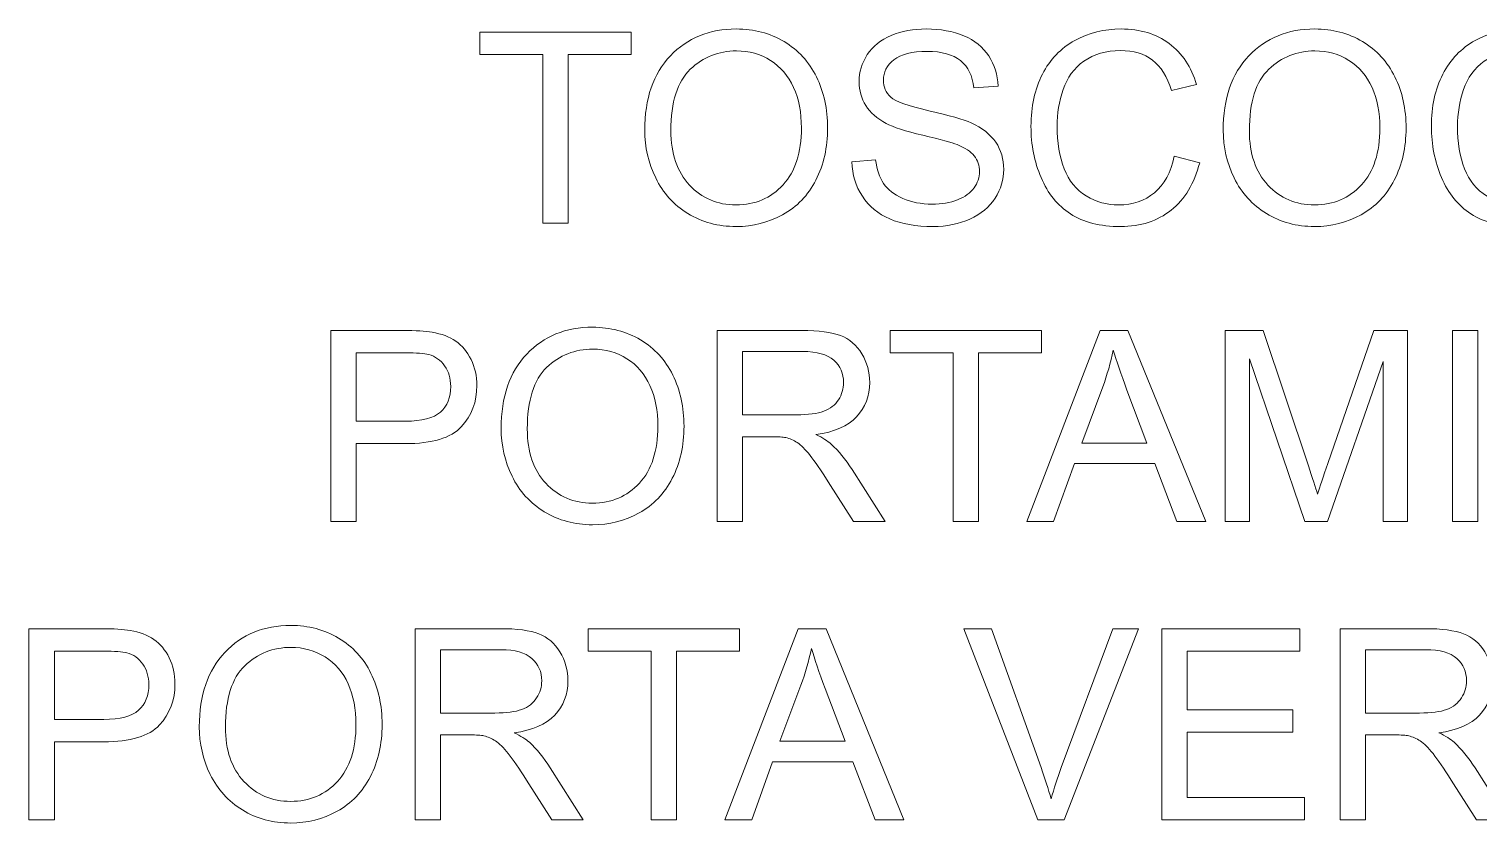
# Model space of a CAD drawing. Header units: millimetres. Extents: x -388 to 390, y -1187 to 1583.
# Drawn here: x -308.3 to 16.4, y 1405.4 to 1583.3 of the extents above; entities that cross this region are included whole.
import ezdxf

# ---------------------------------------------------------------- set-up
doc = ezdxf.new("R2010")
doc.units = ezdxf.units.MM
doc.header["$MEASUREMENT"] = 0
doc.layers.add('Livello 1', color=7, linetype='Continuous')

msp = doc.modelspace()

# ---------------------------------------------------------------- linework, layer by layer
at = {"layer": 'Livello 1', "color": 2, "lineweight": 9}
for points, knots in [([(-193.1427, 1539.747), (-193.1427, 1539.747), (-193.1427, 1577.5431), (-193.1427, 1577.5431), (-193.1427, 1577.5431), (-193.1427, 1577.5431), (-207.2564, 1577.5431), (-207.2564, 1577.5431), (-207.2564, 1577.5431), (-207.2564, 1577.5431), (-207.2564, 1582.5666), (-207.2564, 1582.5666), (-207.2564, 1582.5666), (-207.2564, 1582.5666), (-173.3476, 1582.5666), (-173.3476, 1582.5666), (-173.3476, 1582.5666), (-173.3476, 1582.5666), (-173.3476, 1577.5431), (-173.3476, 1577.5431), (-173.3476, 1577.5431), (-173.3476, 1577.5431), (-187.4613, 1577.5431), (-187.4613, 1577.5431), (-187.4613, 1577.5431), (-187.4613, 1577.5431), (-187.4613, 1539.747), (-187.4613, 1539.747), (-187.4613, 1539.747), (-187.4613, 1539.747), (-193.1427, 1539.747), (-193.1427, 1539.747)], [0, 0, 0, 0, 0.11111111, 0.11111111, 0.11111111, 0.11111111, 0.22222222, 0.22222222, 0.22222222, 0.22222222, 0.33333333, 0.33333333, 0.33333333, 0.33333333, 0.44444444, 0.44444444, 0.44444444, 0.44444444, 0.55555556, 0.55555556, 0.55555556, 0.55555556, 0.66666667, 0.66666667, 0.66666667, 0.66666667, 0.77777778, 0.77777778, 0.77777778, 0.77777778, 1, 1, 1, 1]), ([(-170.3076, 1560.5887), (-170.3076, 1567.6854), (-168.3939, 1573.2472), (-164.5764, 1577.264), (-164.5764, 1577.264), (-160.7589, 1581.2808), (-155.8351, 1583.2842), (-149.7949, 1583.2842), (-149.7949, 1583.2842), (-145.8379, 1583.2842), (-142.2795, 1582.3373), (-139.0999, 1580.4535), (-139.0999, 1580.4535), (-135.9303, 1578.5697), (-133.5083, 1575.9383), (-131.8437, 1572.5594), (-131.8437, 1572.5594), (-130.1792, 1569.1905), (-129.3419, 1565.363), (-129.3419, 1561.087), (-129.3419, 1561.087), (-129.3419, 1556.7512), (-130.2191, 1552.864), (-131.9733, 1549.4452), (-131.9733, 1549.4452), (-133.7276, 1546.0164), (-136.2094, 1543.4249), (-139.4189, 1541.6707), (-139.4189, 1541.6707), (-142.6383, 1539.9065), (-146.107, 1539.0294), (-149.8248, 1539.0294), (-149.8248, 1539.0294), (-153.8615, 1539.0294), (-157.4597, 1540.0062), (-160.6393, 1541.9498), (-160.6393, 1541.9498), (-163.8089, 1543.8934), (-166.221, 1546.5447), (-167.8557, 1549.9137), (-167.8557, 1549.9137), (-169.4903, 1553.2726), (-170.3076, 1556.831), (-170.3076, 1560.5887)], [0, 0, 0, 0, 0.08333333, 0.08333333, 0.08333333, 0.08333333, 0.16666667, 0.16666667, 0.16666667, 0.16666667, 0.25, 0.25, 0.25, 0.25, 0.33333333, 0.33333333, 0.33333333, 0.33333333, 0.41666667, 0.41666667, 0.41666667, 0.41666667, 0.5, 0.5, 0.5, 0.5, 0.58333333, 0.58333333, 0.58333333, 0.58333333, 0.66666667, 0.66666667, 0.66666667, 0.66666667, 0.75, 0.75, 0.75, 0.75, 0.83333333, 0.83333333, 0.83333333, 0.83333333, 1, 1, 1, 1]), ([(-123.9097, 1553.5019), (-123.9097, 1553.5019), (-118.5872, 1553.9803), (-118.5872, 1553.9803), (-118.5872, 1553.9803), (-118.338, 1551.8274), (-117.7499, 1550.0632), (-116.823, 1548.6777), (-116.823, 1548.6777), (-115.896, 1547.3022), (-114.4607, 1546.1859), (-112.5171, 1545.3287), (-112.5171, 1545.3287), (-110.5735, 1544.4815), (-108.3806, 1544.0529), (-105.9486, 1544.0529), (-105.9486, 1544.0529), (-103.7857, 1544.0529), (-101.882, 1544.3718), (-100.2274, 1545.0197), (-100.2274, 1545.0197), (-98.5728, 1545.6676), (-97.3468, 1546.5547), (-96.5395, 1547.681), (-96.5395, 1547.681), (-95.7321, 1548.8073), (-95.3235, 1550.0333), (-95.3235, 1551.349), (-95.3235, 1551.349), (-95.3235, 1552.6846), (-95.7122, 1553.8508), (-96.4896, 1554.8575), (-96.4896, 1554.8575), (-97.2671, 1555.8542), (-98.5529, 1556.6914), (-100.347, 1557.3792), (-100.347, 1557.3792), (-101.4932, 1557.8177), (-104.0349, 1558.5155), (-107.972, 1559.4624), (-107.972, 1559.4624), (-111.9091, 1560.4092), (-114.6601, 1561.2963), (-116.2349, 1562.1336), (-116.2349, 1562.1336), (-118.2782, 1563.2101), (-119.7932, 1564.5457), (-120.79, 1566.1305), (-120.79, 1566.1305), (-121.7966, 1567.7153), (-122.295, 1569.4994), (-122.295, 1571.463), (-122.295, 1571.463), (-122.295, 1573.6359), (-121.677, 1575.6592), (-120.4511, 1577.5331), (-120.4511, 1577.5331), (-119.2251, 1579.4169), (-117.4409, 1580.8422), (-115.0787, 1581.819), (-115.0787, 1581.819), (-112.7264, 1582.7958), (-110.105, 1583.2842), (-107.2244, 1583.2842), (-107.2244, 1583.2842), (-104.0548, 1583.2842), (-101.254, 1582.7759), (-98.832, 1581.7493), (-98.832, 1581.7493), (-96.4099, 1580.7326), (-94.546, 1579.2275), (-93.2403, 1577.2341), (-93.2403, 1577.2341), (-91.9346, 1575.2506), (-91.2369, 1572.998), (-91.1372, 1570.4862), (-91.1372, 1570.4862), (-91.1372, 1570.4862), (-96.5793, 1570.0676), (-96.5793, 1570.0676), (-96.5793, 1570.0676), (-96.8684, 1572.7687), (-97.8552, 1574.812), (-99.5396, 1576.1875), (-99.5396, 1576.1875), (-101.2241, 1577.573), (-103.7159, 1578.2607), (-107.0052, 1578.2607), (-107.0052, 1578.2607), (-110.4339, 1578.2607), (-112.9357, 1577.6328), (-114.5006, 1576.3769), (-114.5006, 1576.3769), (-116.0654, 1575.121), (-116.8529, 1573.606), (-116.8529, 1571.8318), (-116.8529, 1571.8318), (-116.8529, 1570.2968), (-116.2947, 1569.031), (-115.1883, 1568.0342), (-115.1883, 1568.0342), (-114.0919, 1567.0475), (-111.2512, 1566.0208), (-106.6463, 1564.9842), (-106.6463, 1564.9842), (-102.0414, 1563.9377), (-98.8818, 1563.0307), (-97.1674, 1562.2532), (-97.1674, 1562.2532), (-94.6855, 1561.107), (-92.8416, 1559.6617), (-91.6555, 1557.8975), (-91.6555, 1557.8975), (-90.4694, 1556.1432), (-89.8813, 1554.1199), (-89.8813, 1551.8274), (-89.8813, 1551.8274), (-89.8813, 1549.5449), (-90.5292, 1547.4119), (-91.8349, 1545.3985), (-91.8349, 1545.3985), (-93.1406, 1543.3851), (-95.0045, 1541.8202), (-97.4465, 1540.7039), (-97.4465, 1540.7039), (-99.8885, 1539.5875), (-102.6295, 1539.0294), (-105.6895, 1539.0294), (-105.6895, 1539.0294), (-109.5568, 1539.0294), (-112.7962, 1539.5975), (-115.4076, 1540.7238), (-115.4076, 1540.7238), (-118.029, 1541.8501), (-120.0723, 1543.5445), (-121.5574, 1545.8171), (-121.5574, 1545.8171), (-123.0525, 1548.0797), (-123.83, 1550.6413), (-123.9097, 1553.5019)], [0, 0, 0, 0, 0.02777778, 0.02777778, 0.02777778, 0.02777778, 0.05555556, 0.05555556, 0.05555556, 0.05555556, 0.08333333, 0.08333333, 0.08333333, 0.08333333, 0.11111111, 0.11111111, 0.11111111, 0.11111111, 0.13888889, 0.13888889, 0.13888889, 0.13888889, 0.16666667, 0.16666667, 0.16666667, 0.16666667, 0.19444444, 0.19444444, 0.19444444, 0.19444444, 0.22222222, 0.22222222, 0.22222222, 0.22222222, 0.25, 0.25, 0.25, 0.25, 0.27777778, 0.27777778, 0.27777778, 0.27777778, 0.30555556, 0.30555556, 0.30555556, 0.30555556, 0.33333333, 0.33333333, 0.33333333, 0.33333333, 0.36111111, 0.36111111, 0.36111111, 0.36111111, 0.38888889, 0.38888889, 0.38888889, 0.38888889, 0.41666667, 0.41666667, 0.41666667, 0.41666667, 0.44444444, 0.44444444, 0.44444444, 0.44444444, 0.47222222, 0.47222222, 0.47222222, 0.47222222, 0.5, 0.5, 0.5, 0.5, 0.52777778, 0.52777778, 0.52777778, 0.52777778, 0.55555556, 0.55555556, 0.55555556, 0.55555556, 0.58333333, 0.58333333, 0.58333333, 0.58333333, 0.61111111, 0.61111111, 0.61111111, 0.61111111, 0.63888889, 0.63888889, 0.63888889, 0.63888889, 0.66666667, 0.66666667, 0.66666667, 0.66666667, 0.69444444, 0.69444444, 0.69444444, 0.69444444, 0.72222222, 0.72222222, 0.72222222, 0.72222222, 0.75, 0.75, 0.75, 0.75, 0.77777778, 0.77777778, 0.77777778, 0.77777778, 0.80555556, 0.80555556, 0.80555556, 0.80555556, 0.83333333, 0.83333333, 0.83333333, 0.83333333, 0.86111111, 0.86111111, 0.86111111, 0.86111111, 0.88888889, 0.88888889, 0.88888889, 0.88888889, 0.91666667, 0.91666667, 0.91666667, 0.91666667, 0.94444444, 0.94444444, 0.94444444, 0.94444444, 1, 1, 1, 1]), ([(-51.6666, 1554.7677), (-51.6666, 1554.7677), (-45.9852, 1553.3325), (-45.9852, 1553.3325), (-45.9852, 1553.3325), (-47.1714, 1548.6777), (-49.3044, 1545.1393), (-52.3843, 1542.6973), (-52.3843, 1542.6973), (-55.4642, 1540.2553), (-59.2318, 1539.0294), (-63.6872, 1539.0294), (-63.6872, 1539.0294), (-68.2921, 1539.0294), (-72.0398, 1539.9663), (-74.9303, 1541.8501), (-74.9303, 1541.8501), (-77.8208, 1543.724), (-80.0137, 1546.445), (-81.5187, 1550.0034), (-81.5187, 1550.0034), (-83.0238, 1553.5717), (-83.7813, 1557.3892), (-83.7813, 1561.4757), (-83.7813, 1561.4757), (-83.7813, 1565.9311), (-82.9341, 1569.8184), (-81.2297, 1573.1375), (-81.2297, 1573.1375), (-79.5253, 1576.4566), (-77.1032, 1578.9784), (-73.9635, 1580.7027), (-73.9635, 1580.7027), (-70.8238, 1582.427), (-67.3651, 1583.2842), (-63.5975, 1583.2842), (-63.5975, 1583.2842), (-59.3115, 1583.2842), (-55.7133, 1582.1978), (-52.8029, 1580.015), (-52.8029, 1580.015), (-49.8825, 1577.8321), (-47.8491, 1574.7722), (-46.7029, 1570.8251), (-46.7029, 1570.8251), (-46.7029, 1570.8251), (-52.2647, 1569.5094), (-52.2647, 1569.5094), (-52.2647, 1569.5094), (-53.2514, 1572.6192), (-54.6967, 1574.8918), (-56.5805, 1576.3071), (-56.5805, 1576.3071), (-58.4643, 1577.7324), (-60.8365, 1578.4401), (-63.6972, 1578.4401), (-63.6972, 1578.4401), (-66.9764, 1578.4401), (-69.7274, 1577.6527), (-71.9302, 1576.0779), (-71.9302, 1576.0779), (-74.1329, 1574.503), (-75.6878, 1572.38), (-76.5749, 1569.7287), (-76.5749, 1569.7287), (-77.472, 1567.0674), (-77.9205, 1564.3264), (-77.9205, 1561.5057), (-77.9205, 1561.5057), (-77.9205, 1557.8676), (-77.3923, 1554.688), (-76.3357, 1551.9769), (-76.3357, 1551.9769), (-75.2792, 1549.2558), (-73.6346, 1547.2325), (-71.4019, 1545.8869), (-71.4019, 1545.8869), (-69.1692, 1544.5413), (-66.7571, 1543.8735), (-64.1557, 1543.8735), (-64.1557, 1543.8735), (-60.9861, 1543.8735), (-58.3148, 1544.7905), (-56.122, 1546.6145), (-56.122, 1546.6145), (-53.9292, 1548.4485), (-52.4441, 1551.1596), (-51.6666, 1554.7677)], [0, 0, 0, 0, 0.04347826, 0.04347826, 0.04347826, 0.04347826, 0.08695652, 0.08695652, 0.08695652, 0.08695652, 0.13043478, 0.13043478, 0.13043478, 0.13043478, 0.17391304, 0.17391304, 0.17391304, 0.17391304, 0.2173913, 0.2173913, 0.2173913, 0.2173913, 0.26086957, 0.26086957, 0.26086957, 0.26086957, 0.30434783, 0.30434783, 0.30434783, 0.30434783, 0.34782609, 0.34782609, 0.34782609, 0.34782609, 0.39130435, 0.39130435, 0.39130435, 0.39130435, 0.43478261, 0.43478261, 0.43478261, 0.43478261, 0.47826087, 0.47826087, 0.47826087, 0.47826087, 0.52173913, 0.52173913, 0.52173913, 0.52173913, 0.56521739, 0.56521739, 0.56521739, 0.56521739, 0.60869565, 0.60869565, 0.60869565, 0.60869565, 0.65217391, 0.65217391, 0.65217391, 0.65217391, 0.69565217, 0.69565217, 0.69565217, 0.69565217, 0.73913043, 0.73913043, 0.73913043, 0.73913043, 0.7826087, 0.7826087, 0.7826087, 0.7826087, 0.82608696, 0.82608696, 0.82608696, 0.82608696, 0.86956522, 0.86956522, 0.86956522, 0.86956522, 0.91304348, 0.91304348, 0.91304348, 0.91304348, 1, 1, 1, 1]), ([(-40.7125, 1560.5887), (-40.7125, 1567.6854), (-38.7988, 1573.2472), (-34.9813, 1577.264), (-34.9813, 1577.264), (-31.1638, 1581.2808), (-26.24, 1583.2842), (-20.1998, 1583.2842), (-20.1998, 1583.2842), (-16.2428, 1583.2842), (-12.6844, 1582.3373), (-9.5048, 1580.4535), (-9.5048, 1580.4535), (-6.3352, 1578.5697), (-3.9132, 1575.9383), (-2.2486, 1572.5594), (-2.2486, 1572.5594), (-0.5841, 1569.1905), (0.2532, 1565.363), (0.2532, 1561.087), (0.2532, 1561.087), (0.2532, 1556.7512), (-0.624, 1552.864), (-2.3782, 1549.4452), (-2.3782, 1549.4452), (-4.1325, 1546.0164), (-6.6143, 1543.4249), (-9.8238, 1541.6707), (-9.8238, 1541.6707), (-13.0432, 1539.9065), (-16.5119, 1539.0294), (-20.2297, 1539.0294), (-20.2297, 1539.0294), (-24.2664, 1539.0294), (-27.8646, 1540.0062), (-31.0442, 1541.9498), (-31.0442, 1541.9498), (-34.2138, 1543.8934), (-36.6259, 1546.5447), (-38.2606, 1549.9137), (-38.2606, 1549.9137), (-39.8952, 1553.2726), (-40.7125, 1556.831), (-40.7125, 1560.5887)], [0, 0, 0, 0, 0.08333333, 0.08333333, 0.08333333, 0.08333333, 0.16666667, 0.16666667, 0.16666667, 0.16666667, 0.25, 0.25, 0.25, 0.25, 0.33333333, 0.33333333, 0.33333333, 0.33333333, 0.41666667, 0.41666667, 0.41666667, 0.41666667, 0.5, 0.5, 0.5, 0.5, 0.58333333, 0.58333333, 0.58333333, 0.58333333, 0.66666667, 0.66666667, 0.66666667, 0.66666667, 0.75, 0.75, 0.75, 0.75, 0.83333333, 0.83333333, 0.83333333, 0.83333333, 1, 1, 1, 1]), ([(38.0393, 1554.7677), (38.0393, 1554.7677), (43.7207, 1553.3325), (43.7207, 1553.3325), (43.7207, 1553.3325), (42.5345, 1548.6777), (40.4015, 1545.1393), (37.3216, 1542.6973), (37.3216, 1542.6973), (34.2417, 1540.2553), (30.4741, 1539.0294), (26.0187, 1539.0294), (26.0187, 1539.0294), (21.4138, 1539.0294), (17.6661, 1539.9663), (14.7756, 1541.8501), (14.7756, 1541.8501), (11.8851, 1543.724), (9.6922, 1546.445), (8.1872, 1550.0034), (8.1872, 1550.0034), (6.6821, 1553.5717), (5.9246, 1557.3892), (5.9246, 1561.4757), (5.9246, 1561.4757), (5.9246, 1565.9311), (6.7718, 1569.8184), (8.4762, 1573.1375), (8.4762, 1573.1375), (10.1806, 1576.4566), (12.6027, 1578.9784), (15.7424, 1580.7027), (15.7424, 1580.7027), (18.8821, 1582.427), (22.3408, 1583.2842), (26.1084, 1583.2842), (26.1084, 1583.2842), (30.3944, 1583.2842), (33.9926, 1582.1978), (36.903, 1580.015), (36.903, 1580.015), (39.8234, 1577.8321), (41.8568, 1574.7722), (43.003, 1570.8251), (43.003, 1570.8251), (43.003, 1570.8251), (37.4412, 1569.5094), (37.4412, 1569.5094), (37.4412, 1569.5094), (36.4545, 1572.6192), (35.0092, 1574.8918), (33.1254, 1576.3071), (33.1254, 1576.3071), (31.2416, 1577.7324), (28.8694, 1578.4401), (26.0087, 1578.4401), (26.0087, 1578.4401), (22.7295, 1578.4401), (19.9785, 1577.6527), (17.7757, 1576.0779), (17.7757, 1576.0779), (15.573, 1574.503), (14.0181, 1572.38), (13.131, 1569.7287), (13.131, 1569.7287), (12.2339, 1567.0674), (11.7854, 1564.3264), (11.7854, 1561.5057), (11.7854, 1561.5057), (11.7854, 1557.8676), (12.3136, 1554.688), (13.3702, 1551.9769), (13.3702, 1551.9769), (14.4267, 1549.2558), (16.0713, 1547.2325), (18.304, 1545.8869), (18.304, 1545.8869), (20.5367, 1544.5413), (22.9488, 1543.8735), (25.5502, 1543.8735), (25.5502, 1543.8735), (28.7198, 1543.8735), (31.3911, 1544.7905), (33.5839, 1546.6145), (33.5839, 1546.6145), (35.7767, 1548.4485), (37.2618, 1551.1596), (38.0393, 1554.7677)], [0, 0, 0, 0, 0.04347826, 0.04347826, 0.04347826, 0.04347826, 0.08695652, 0.08695652, 0.08695652, 0.08695652, 0.13043478, 0.13043478, 0.13043478, 0.13043478, 0.17391304, 0.17391304, 0.17391304, 0.17391304, 0.2173913, 0.2173913, 0.2173913, 0.2173913, 0.26086957, 0.26086957, 0.26086957, 0.26086957, 0.30434783, 0.30434783, 0.30434783, 0.30434783, 0.34782609, 0.34782609, 0.34782609, 0.34782609, 0.39130435, 0.39130435, 0.39130435, 0.39130435, 0.43478261, 0.43478261, 0.43478261, 0.43478261, 0.47826087, 0.47826087, 0.47826087, 0.47826087, 0.52173913, 0.52173913, 0.52173913, 0.52173913, 0.56521739, 0.56521739, 0.56521739, 0.56521739, 0.60869565, 0.60869565, 0.60869565, 0.60869565, 0.65217391, 0.65217391, 0.65217391, 0.65217391, 0.69565217, 0.69565217, 0.69565217, 0.69565217, 0.73913043, 0.73913043, 0.73913043, 0.73913043, 0.7826087, 0.7826087, 0.7826087, 0.7826087, 0.82608696, 0.82608696, 0.82608696, 0.82608696, 0.86956522, 0.86956522, 0.86956522, 0.86956522, 0.91304348, 0.91304348, 0.91304348, 0.91304348, 1, 1, 1, 1]), ([(-164.4468, 1560.489), (-164.4468, 1555.3359), (-163.0614, 1551.2792), (-160.2905, 1548.3189), (-160.2905, 1548.3189), (-157.5195, 1545.3586), (-154.041, 1543.8735), (-149.8547, 1543.8735), (-149.8547, 1543.8735), (-145.5887, 1543.8735), (-142.0901, 1545.3686), (-139.3292, 1548.3588), (-139.3292, 1548.3588), (-136.5782, 1551.349), (-135.2027, 1555.595), (-135.2027, 1561.097), (-135.2027, 1561.097), (-135.2027, 1564.5756), (-135.7908, 1567.6156), (-136.9669, 1570.2071), (-136.9669, 1570.2071), (-138.1431, 1572.7986), (-139.8674, 1574.812), (-142.13, 1576.2373), (-142.13, 1576.2373), (-144.4026, 1577.6627), (-146.9442, 1578.3803), (-149.765, 1578.3803), (-149.765, 1578.3803), (-153.7718, 1578.3803), (-157.2205, 1577.0048), (-160.111, 1574.2538), (-160.111, 1574.2538), (-163.0016, 1571.5029), (-164.4468, 1566.9179), (-164.4468, 1560.489)], [0, 0, 0, 0, 0.1, 0.1, 0.1, 0.1, 0.2, 0.2, 0.2, 0.2, 0.3, 0.3, 0.3, 0.3, 0.4, 0.4, 0.4, 0.4, 0.5, 0.5, 0.5, 0.5, 0.6, 0.6, 0.6, 0.6, 0.7, 0.7, 0.7, 0.7, 0.8, 0.8, 0.8, 0.8, 1, 1, 1, 1]), ([(-34.8517, 1560.489), (-34.8517, 1555.3359), (-33.4663, 1551.2792), (-30.6954, 1548.3189), (-30.6954, 1548.3189), (-27.9244, 1545.3586), (-24.4459, 1543.8735), (-20.2596, 1543.8735), (-20.2596, 1543.8735), (-15.9936, 1543.8735), (-12.495, 1545.3686), (-9.7341, 1548.3588), (-9.7341, 1548.3588), (-6.9831, 1551.349), (-5.6076, 1555.595), (-5.6076, 1561.097), (-5.6076, 1561.097), (-5.6076, 1564.5756), (-6.1957, 1567.6156), (-7.3718, 1570.2071), (-7.3718, 1570.2071), (-8.548, 1572.7986), (-10.2723, 1574.812), (-12.5349, 1576.2373), (-12.5349, 1576.2373), (-14.8075, 1577.6627), (-17.3491, 1578.3803), (-20.1699, 1578.3803), (-20.1699, 1578.3803), (-24.1767, 1578.3803), (-27.6254, 1577.0048), (-30.5159, 1574.2538), (-30.5159, 1574.2538), (-33.4065, 1571.5029), (-34.8517, 1566.9179), (-34.8517, 1560.489)], [0, 0, 0, 0, 0.1, 0.1, 0.1, 0.1, 0.2, 0.2, 0.2, 0.2, 0.3, 0.3, 0.3, 0.3, 0.4, 0.4, 0.4, 0.4, 0.5, 0.5, 0.5, 0.5, 0.6, 0.6, 0.6, 0.6, 0.7, 0.7, 0.7, 0.7, 0.8, 0.8, 0.8, 0.8, 1, 1, 1, 1]), ([(-202.4819, 1493.7777), (-202.4819, 1500.8744), (-200.5682, 1506.4362), (-196.7507, 1510.453), (-196.7507, 1510.453), (-192.9332, 1514.4698), (-188.0094, 1516.4732), (-181.9692, 1516.4732), (-181.9692, 1516.4732), (-178.0122, 1516.4732), (-174.4538, 1515.5263), (-171.2742, 1513.6425), (-171.2742, 1513.6425), (-168.1046, 1511.7587), (-165.6826, 1509.1273), (-164.018, 1505.7484), (-164.018, 1505.7484), (-162.3535, 1502.3795), (-161.5162, 1498.552), (-161.5162, 1494.276), (-161.5162, 1494.276), (-161.5162, 1489.9402), (-162.3934, 1486.053), (-164.1476, 1482.6342), (-164.1476, 1482.6342), (-165.9019, 1479.2054), (-168.3837, 1476.6139), (-171.5932, 1474.8597), (-171.5932, 1474.8597), (-174.8126, 1473.0955), (-178.2813, 1472.2184), (-181.9991, 1472.2184), (-181.9991, 1472.2184), (-186.0358, 1472.2184), (-189.634, 1473.1952), (-192.8136, 1475.1388), (-192.8136, 1475.1388), (-195.9832, 1477.0824), (-198.3953, 1479.7337), (-200.03, 1483.1027), (-200.03, 1483.1027), (-201.6646, 1486.4616), (-202.4819, 1490.02), (-202.4819, 1493.7777)], [0, 0, 0, 0, 0.08333333, 0.08333333, 0.08333333, 0.08333333, 0.16666667, 0.16666667, 0.16666667, 0.16666667, 0.25, 0.25, 0.25, 0.25, 0.33333333, 0.33333333, 0.33333333, 0.33333333, 0.41666667, 0.41666667, 0.41666667, 0.41666667, 0.5, 0.5, 0.5, 0.5, 0.58333333, 0.58333333, 0.58333333, 0.58333333, 0.66666667, 0.66666667, 0.66666667, 0.66666667, 0.75, 0.75, 0.75, 0.75, 0.83333333, 0.83333333, 0.83333333, 0.83333333, 1, 1, 1, 1]), ([(-240.6368, 1472.936), (-240.6368, 1472.936), (-240.6368, 1515.7556), (-240.6368, 1515.7556), (-240.6368, 1515.7556), (-240.6368, 1515.7556), (-224.4698, 1515.7556), (-224.4698, 1515.7556), (-224.4698, 1515.7556), (-221.6291, 1515.7556), (-219.4563, 1515.616), (-217.9512, 1515.3469), (-217.9512, 1515.3469), (-215.8481, 1514.9981), (-214.0839, 1514.3303), (-212.6585, 1513.3535), (-212.6585, 1513.3535), (-211.2332, 1512.3667), (-210.087, 1510.9912), (-209.2198, 1509.227), (-209.2198, 1509.227), (-208.3527, 1507.4628), (-207.9241, 1505.5192), (-207.9241, 1503.3961), (-207.9241, 1503.3961), (-207.9241, 1499.768), (-209.0803, 1496.6881), (-211.4027, 1494.1764), (-211.4027, 1494.1764), (-213.7151, 1491.6546), (-217.9113, 1490.3987), (-223.9714, 1490.3987), (-223.9714, 1490.3987), (-223.9714, 1490.3987), (-234.9554, 1490.3987), (-234.9554, 1490.3987), (-234.9554, 1490.3987), (-234.9554, 1490.3987), (-234.9554, 1472.936), (-234.9554, 1472.936), (-234.9554, 1472.936), (-234.9554, 1472.936), (-240.6368, 1472.936), (-240.6368, 1472.936)], [0, 0, 0, 0, 0.08333333, 0.08333333, 0.08333333, 0.08333333, 0.16666667, 0.16666667, 0.16666667, 0.16666667, 0.25, 0.25, 0.25, 0.25, 0.33333333, 0.33333333, 0.33333333, 0.33333333, 0.41666667, 0.41666667, 0.41666667, 0.41666667, 0.5, 0.5, 0.5, 0.5, 0.58333333, 0.58333333, 0.58333333, 0.58333333, 0.66666667, 0.66666667, 0.66666667, 0.66666667, 0.75, 0.75, 0.75, 0.75, 0.83333333, 0.83333333, 0.83333333, 0.83333333, 1, 1, 1, 1]), ([(-154.1105, 1472.936), (-154.1105, 1472.936), (-154.1105, 1515.7556), (-154.1105, 1515.7556), (-154.1105, 1515.7556), (-154.1105, 1515.7556), (-135.1327, 1515.7556), (-135.1327, 1515.7556), (-135.1327, 1515.7556), (-131.3152, 1515.7556), (-128.4148, 1515.3669), (-126.4313, 1514.5994), (-126.4313, 1514.5994), (-124.4478, 1513.8319), (-122.863, 1512.4763), (-121.6768, 1510.5327), (-121.6768, 1510.5327), (-120.4907, 1508.5891), (-119.9027, 1506.4362), (-119.9027, 1504.0839), (-119.9027, 1504.0839), (-119.9027, 1501.0438), (-120.8894, 1498.4822), (-122.853, 1496.3991), (-122.853, 1496.3991), (-124.8165, 1494.3159), (-127.8466, 1493.0002), (-131.9531, 1492.4321), (-131.9531, 1492.4321), (-130.4481, 1491.7144), (-129.3118, 1490.9968), (-128.5344, 1490.2991), (-128.5344, 1490.2991), (-126.8798, 1488.784), (-125.3149, 1486.8803), (-123.8497, 1484.5978), (-123.8497, 1484.5978), (-123.8497, 1484.5978), (-116.444, 1472.936), (-116.444, 1472.936), (-116.444, 1472.936), (-116.444, 1472.936), (-123.5208, 1472.936), (-123.5208, 1472.936), (-123.5208, 1472.936), (-123.5208, 1472.936), (-129.1822, 1481.8468), (-129.1822, 1481.8468), (-129.1822, 1481.8468), (-130.8268, 1484.4283), (-132.1924, 1486.3919), (-133.2589, 1487.7574), (-133.2589, 1487.7574), (-134.3353, 1489.1229), (-135.2922, 1490.0698), (-136.1394, 1490.618), (-136.1394, 1490.618), (-136.9767, 1491.1563), (-137.8438, 1491.535), (-138.721, 1491.7543), (-138.721, 1491.7543), (-139.3589, 1491.8839), (-140.4054, 1491.9536), (-141.8706, 1491.9536), (-141.8706, 1491.9536), (-141.8706, 1491.9536), (-148.4291, 1491.9536), (-148.4291, 1491.9536), (-148.4291, 1491.9536), (-148.4291, 1491.9536), (-148.4291, 1472.936), (-148.4291, 1472.936), (-148.4291, 1472.936), (-148.4291, 1472.936), (-154.1105, 1472.936), (-154.1105, 1472.936)], [0, 0, 0, 0, 0.05, 0.05, 0.05, 0.05, 0.1, 0.1, 0.1, 0.1, 0.15, 0.15, 0.15, 0.15, 0.2, 0.2, 0.2, 0.2, 0.25, 0.25, 0.25, 0.25, 0.3, 0.3, 0.3, 0.3, 0.35, 0.35, 0.35, 0.35, 0.4, 0.4, 0.4, 0.4, 0.45, 0.45, 0.45, 0.45, 0.5, 0.5, 0.5, 0.5, 0.55, 0.55, 0.55, 0.55, 0.6, 0.6, 0.6, 0.6, 0.65, 0.65, 0.65, 0.65, 0.7, 0.7, 0.7, 0.7, 0.75, 0.75, 0.75, 0.75, 0.8, 0.8, 0.8, 0.8, 0.85, 0.85, 0.85, 0.85, 0.9, 0.9, 0.9, 0.9, 1, 1, 1, 1]), ([(-101.2339, 1472.936), (-101.2339, 1472.936), (-101.2339, 1510.7321), (-101.2339, 1510.7321), (-101.2339, 1510.7321), (-101.2339, 1510.7321), (-115.3476, 1510.7321), (-115.3476, 1510.7321), (-115.3476, 1510.7321), (-115.3476, 1510.7321), (-115.3476, 1515.7556), (-115.3476, 1515.7556), (-115.3476, 1515.7556), (-115.3476, 1515.7556), (-81.4388, 1515.7556), (-81.4388, 1515.7556), (-81.4388, 1515.7556), (-81.4388, 1515.7556), (-81.4388, 1510.7321), (-81.4388, 1510.7321), (-81.4388, 1510.7321), (-81.4388, 1510.7321), (-95.5525, 1510.7321), (-95.5525, 1510.7321), (-95.5525, 1510.7321), (-95.5525, 1510.7321), (-95.5525, 1472.936), (-95.5525, 1472.936), (-95.5525, 1472.936), (-95.5525, 1472.936), (-101.2339, 1472.936), (-101.2339, 1472.936)], [0, 0, 0, 0, 0.11111111, 0.11111111, 0.11111111, 0.11111111, 0.22222222, 0.22222222, 0.22222222, 0.22222222, 0.33333333, 0.33333333, 0.33333333, 0.33333333, 0.44444444, 0.44444444, 0.44444444, 0.44444444, 0.55555556, 0.55555556, 0.55555556, 0.55555556, 0.66666667, 0.66666667, 0.66666667, 0.66666667, 0.77777778, 0.77777778, 0.77777778, 0.77777778, 1, 1, 1, 1]), ([(-84.7181, 1472.936), (-84.7181, 1472.936), (-68.292, 1515.7556), (-68.292, 1515.7556), (-68.292, 1515.7556), (-68.292, 1515.7556), (-62.0624, 1515.7556), (-62.0624, 1515.7556), (-62.0624, 1515.7556), (-62.0624, 1515.7556), (-44.6296, 1472.936), (-44.6296, 1472.936), (-44.6296, 1472.936), (-44.6296, 1472.936), (-51.0784, 1472.936), (-51.0784, 1472.936), (-51.0784, 1472.936), (-51.0784, 1472.936), (-56.0322, 1485.9134), (-56.0322, 1485.9134), (-56.0322, 1485.9134), (-56.0322, 1485.9134), (-74.063, 1485.9134), (-74.063, 1485.9134), (-74.063, 1485.9134), (-74.063, 1485.9134), (-78.7078, 1472.936), (-78.7078, 1472.936), (-78.7078, 1472.936), (-78.7078, 1472.936), (-84.7181, 1472.936), (-84.7181, 1472.936)], [0, 0, 0, 0, 0.11111111, 0.11111111, 0.11111111, 0.11111111, 0.22222222, 0.22222222, 0.22222222, 0.22222222, 0.33333333, 0.33333333, 0.33333333, 0.33333333, 0.44444444, 0.44444444, 0.44444444, 0.44444444, 0.55555556, 0.55555556, 0.55555556, 0.55555556, 0.66666667, 0.66666667, 0.66666667, 0.66666667, 0.77777778, 0.77777778, 0.77777778, 0.77777778, 1, 1, 1, 1]), ([(-40.2539, 1472.936), (-40.2539, 1472.936), (-40.2539, 1515.7556), (-40.2539, 1515.7556), (-40.2539, 1515.7556), (-40.2539, 1515.7556), (-31.7618, 1515.7556), (-31.7618, 1515.7556), (-31.7618, 1515.7556), (-31.7618, 1515.7556), (-21.635, 1485.445), (-21.635, 1485.445), (-21.635, 1485.445), (-20.698, 1482.6242), (-20.0203, 1480.5112), (-19.5917, 1479.1058), (-19.5917, 1479.1058), (-19.1033, 1480.6607), (-18.3358, 1482.9532), (-17.2992, 1485.9732), (-17.2992, 1485.9732), (-17.2992, 1485.9732), (-6.993, 1515.7556), (-6.993, 1515.7556), (-6.993, 1515.7556), (-6.993, 1515.7556), (0.5922, 1515.7556), (0.5922, 1515.7556), (0.5922, 1515.7556), (0.5922, 1515.7556), (0.5922, 1472.936), (0.5922, 1472.936), (0.5922, 1472.936), (0.5922, 1472.936), (-4.85, 1472.936), (-4.85, 1472.936), (-4.85, 1472.936), (-4.85, 1472.936), (-4.85, 1508.7585), (-4.85, 1508.7585), (-4.85, 1508.7585), (-4.85, 1508.7585), (-17.349, 1472.936), (-17.349, 1472.936), (-17.349, 1472.936), (-17.349, 1472.936), (-22.4523, 1472.936), (-22.4523, 1472.936), (-22.4523, 1472.936), (-22.4523, 1472.936), (-34.8118, 1509.4164), (-34.8118, 1509.4164), (-34.8118, 1509.4164), (-34.8118, 1509.4164), (-34.8118, 1472.936), (-34.8118, 1472.936), (-34.8118, 1472.936), (-34.8118, 1472.936), (-40.2539, 1472.936), (-40.2539, 1472.936)], [0, 0, 0, 0, 0.0625, 0.0625, 0.0625, 0.0625, 0.125, 0.125, 0.125, 0.125, 0.1875, 0.1875, 0.1875, 0.1875, 0.25, 0.25, 0.25, 0.25, 0.3125, 0.3125, 0.3125, 0.3125, 0.375, 0.375, 0.375, 0.375, 0.4375, 0.4375, 0.4375, 0.4375, 0.5, 0.5, 0.5, 0.5, 0.5625, 0.5625, 0.5625, 0.5625, 0.625, 0.625, 0.625, 0.625, 0.6875, 0.6875, 0.6875, 0.6875, 0.75, 0.75, 0.75, 0.75, 0.8125, 0.8125, 0.8125, 0.8125, 0.875, 0.875, 0.875, 0.875, 1, 1, 1, 1]), ([(10.6392, 1472.936), (10.6392, 1472.936), (10.6392, 1515.7556), (10.6392, 1515.7556), (10.6392, 1515.7556), (10.6392, 1515.7556), (16.3205, 1515.7556), (16.3205, 1515.7556), (16.3205, 1515.7556), (16.3205, 1515.7556), (16.3205, 1472.936), (16.3205, 1472.936), (16.3205, 1472.936), (16.3205, 1472.936), (10.6392, 1472.936), (10.6392, 1472.936)], [0, 0, 0, 0, 0.2, 0.2, 0.2, 0.2, 0.4, 0.4, 0.4, 0.4, 0.6, 0.6, 0.6, 0.6, 1, 1, 1, 1]), ([(-234.9554, 1495.4223), (-234.9554, 1495.4223), (-223.8917, 1495.4223), (-223.8917, 1495.4223), (-223.8917, 1495.4223), (-220.2237, 1495.4223), (-217.6322, 1496.1), (-216.0873, 1497.4656), (-216.0873, 1497.4656), (-214.5523, 1498.8311), (-213.7848, 1500.7448), (-213.7848, 1503.2267), (-213.7848, 1503.2267), (-213.7848, 1505.0108), (-214.2334, 1506.5458), (-215.1404, 1507.8216), (-215.1404, 1507.8216), (-216.0474, 1509.0974), (-217.2435, 1509.9446), (-218.7187, 1510.3533), (-218.7187, 1510.3533), (-219.6755, 1510.6025), (-221.4397, 1510.7321), (-224.0013, 1510.7321), (-224.0013, 1510.7321), (-224.0013, 1510.7321), (-234.9554, 1510.7321), (-234.9554, 1510.7321), (-234.9554, 1510.7321), (-234.9554, 1510.7321), (-234.9554, 1495.4223), (-234.9554, 1495.4223)], [0, 0, 0, 0, 0.11111111, 0.11111111, 0.11111111, 0.11111111, 0.22222222, 0.22222222, 0.22222222, 0.22222222, 0.33333333, 0.33333333, 0.33333333, 0.33333333, 0.44444444, 0.44444444, 0.44444444, 0.44444444, 0.55555556, 0.55555556, 0.55555556, 0.55555556, 0.66666667, 0.66666667, 0.66666667, 0.66666667, 0.77777778, 0.77777778, 0.77777778, 0.77777778, 1, 1, 1, 1]), ([(-196.6211, 1493.678), (-196.6211, 1488.5249), (-195.2357, 1484.4682), (-192.4648, 1481.5079), (-192.4648, 1481.5079), (-189.6938, 1478.5476), (-186.2153, 1477.0625), (-182.029, 1477.0625), (-182.029, 1477.0625), (-177.763, 1477.0625), (-174.2644, 1478.5576), (-171.5035, 1481.5478), (-171.5035, 1481.5478), (-168.7525, 1484.538), (-167.377, 1488.784), (-167.377, 1494.286), (-167.377, 1494.286), (-167.377, 1497.7646), (-167.9651, 1500.8046), (-169.1412, 1503.3961), (-169.1412, 1503.3961), (-170.3174, 1505.9876), (-172.0417, 1508.001), (-174.3043, 1509.4263), (-174.3043, 1509.4263), (-176.5769, 1510.8517), (-179.1185, 1511.5693), (-181.9393, 1511.5693), (-181.9393, 1511.5693), (-185.9461, 1511.5693), (-189.3948, 1510.1938), (-192.2853, 1507.4428), (-192.2853, 1507.4428), (-195.1759, 1504.6919), (-196.6211, 1500.1069), (-196.6211, 1493.678)], [0, 0, 0, 0, 0.1, 0.1, 0.1, 0.1, 0.2, 0.2, 0.2, 0.2, 0.3, 0.3, 0.3, 0.3, 0.4, 0.4, 0.4, 0.4, 0.5, 0.5, 0.5, 0.5, 0.6, 0.6, 0.6, 0.6, 0.7, 0.7, 0.7, 0.7, 0.8, 0.8, 0.8, 0.8, 1, 1, 1, 1]), ([(-148.4291, 1496.8576), (-148.4291, 1496.8576), (-136.269, 1496.8576), (-136.269, 1496.8576), (-136.269, 1496.8576), (-133.6775, 1496.8576), (-131.6641, 1497.1267), (-130.2089, 1497.6649), (-130.2089, 1497.6649), (-128.7536, 1498.1932), (-127.6473, 1499.0504), (-126.8997, 1500.2365), (-126.8997, 1500.2365), (-126.1422, 1501.4126), (-125.7634, 1502.6884), (-125.7634, 1504.0739), (-125.7634, 1504.0739), (-125.7634, 1506.0973), (-126.4911, 1507.7718), (-127.9563, 1509.0775), (-127.9563, 1509.0775), (-129.4214, 1510.3832), (-131.7339, 1511.0311), (-134.8935, 1511.0311), (-134.8935, 1511.0311), (-134.8935, 1511.0311), (-148.4291, 1511.0311), (-148.4291, 1511.0311), (-148.4291, 1511.0311), (-148.4291, 1511.0311), (-148.4291, 1496.8576), (-148.4291, 1496.8576)], [0, 0, 0, 0, 0.11111111, 0.11111111, 0.11111111, 0.11111111, 0.22222222, 0.22222222, 0.22222222, 0.22222222, 0.33333333, 0.33333333, 0.33333333, 0.33333333, 0.44444444, 0.44444444, 0.44444444, 0.44444444, 0.55555556, 0.55555556, 0.55555556, 0.55555556, 0.66666667, 0.66666667, 0.66666667, 0.66666667, 0.77777778, 0.77777778, 0.77777778, 0.77777778, 1, 1, 1, 1]), ([(-72.3985, 1490.5183), (-72.3985, 1490.5183), (-57.8064, 1490.5183), (-57.8064, 1490.5183), (-57.8064, 1490.5183), (-57.8064, 1490.5183), (-62.2717, 1502.3894), (-62.2717, 1502.3894), (-62.2717, 1502.3894), (-63.6173, 1505.9976), (-64.634, 1508.9778), (-65.3416, 1511.3301), (-65.3416, 1511.3301), (-65.9297, 1508.5393), (-66.7171, 1505.7982), (-67.7039, 1503.0871), (-67.7039, 1503.0871), (-67.7039, 1503.0871), (-72.3985, 1490.5183), (-72.3985, 1490.5183)], [0, 0, 0, 0, 0.16666667, 0.16666667, 0.16666667, 0.16666667, 0.33333333, 0.33333333, 0.33333333, 0.33333333, 0.5, 0.5, 0.5, 0.5, 0.66666667, 0.66666667, 0.66666667, 0.66666667, 1, 1, 1, 1]), ([(-308.2651, 1406.125), (-308.2651, 1406.125), (-308.2651, 1448.9446), (-308.2651, 1448.9446), (-308.2651, 1448.9446), (-308.2651, 1448.9446), (-292.0981, 1448.9446), (-292.0981, 1448.9446), (-292.0981, 1448.9446), (-289.2574, 1448.9446), (-287.0846, 1448.805), (-285.5795, 1448.5359), (-285.5795, 1448.5359), (-283.4764, 1448.1871), (-281.7122, 1447.5193), (-280.2868, 1446.5425), (-280.2868, 1446.5425), (-278.8615, 1445.5557), (-277.7153, 1444.1802), (-276.8481, 1442.416), (-276.8481, 1442.416), (-275.981, 1440.6518), (-275.5524, 1438.7082), (-275.5524, 1436.5851), (-275.5524, 1436.5851), (-275.5524, 1432.957), (-276.7086, 1429.8771), (-279.031, 1427.3654), (-279.031, 1427.3654), (-281.3434, 1424.8436), (-285.5396, 1423.5877), (-291.5997, 1423.5877), (-291.5997, 1423.5877), (-291.5997, 1423.5877), (-302.5837, 1423.5877), (-302.5837, 1423.5877), (-302.5837, 1423.5877), (-302.5837, 1423.5877), (-302.5837, 1406.125), (-302.5837, 1406.125), (-302.5837, 1406.125), (-302.5837, 1406.125), (-308.2651, 1406.125), (-308.2651, 1406.125)], [0, 0, 0, 0, 0.08333333, 0.08333333, 0.08333333, 0.08333333, 0.16666667, 0.16666667, 0.16666667, 0.16666667, 0.25, 0.25, 0.25, 0.25, 0.33333333, 0.33333333, 0.33333333, 0.33333333, 0.41666667, 0.41666667, 0.41666667, 0.41666667, 0.5, 0.5, 0.5, 0.5, 0.58333333, 0.58333333, 0.58333333, 0.58333333, 0.66666667, 0.66666667, 0.66666667, 0.66666667, 0.75, 0.75, 0.75, 0.75, 0.83333333, 0.83333333, 0.83333333, 0.83333333, 1, 1, 1, 1]), ([(-270.1102, 1426.9667), (-270.1102, 1434.0634), (-268.1965, 1439.6252), (-264.379, 1443.642), (-264.379, 1443.642), (-260.5615, 1447.6588), (-255.6377, 1449.6622), (-249.5975, 1449.6622), (-249.5975, 1449.6622), (-245.6405, 1449.6622), (-242.0821, 1448.7153), (-238.9025, 1446.8315), (-238.9025, 1446.8315), (-235.7329, 1444.9477), (-233.3109, 1442.3163), (-231.6463, 1438.9374), (-231.6463, 1438.9374), (-229.9818, 1435.5685), (-229.1445, 1431.741), (-229.1445, 1427.465), (-229.1445, 1427.465), (-229.1445, 1423.1292), (-230.0217, 1419.242), (-231.7759, 1415.8232), (-231.7759, 1415.8232), (-233.5302, 1412.3944), (-236.012, 1409.8029), (-239.2215, 1408.0487), (-239.2215, 1408.0487), (-242.4409, 1406.2845), (-245.9096, 1405.4074), (-249.6274, 1405.4074), (-249.6274, 1405.4074), (-253.6641, 1405.4074), (-257.2623, 1406.3842), (-260.4419, 1408.3278), (-260.4419, 1408.3278), (-263.6115, 1410.2714), (-266.0236, 1412.9227), (-267.6583, 1416.2917), (-267.6583, 1416.2917), (-269.2929, 1419.6506), (-270.1102, 1423.209), (-270.1102, 1426.9667)], [0, 0, 0, 0, 0.08333333, 0.08333333, 0.08333333, 0.08333333, 0.16666667, 0.16666667, 0.16666667, 0.16666667, 0.25, 0.25, 0.25, 0.25, 0.33333333, 0.33333333, 0.33333333, 0.33333333, 0.41666667, 0.41666667, 0.41666667, 0.41666667, 0.5, 0.5, 0.5, 0.5, 0.58333333, 0.58333333, 0.58333333, 0.58333333, 0.66666667, 0.66666667, 0.66666667, 0.66666667, 0.75, 0.75, 0.75, 0.75, 0.83333333, 0.83333333, 0.83333333, 0.83333333, 1, 1, 1, 1]), ([(-221.7388, 1406.125), (-221.7388, 1406.125), (-221.7388, 1448.9446), (-221.7388, 1448.9446), (-221.7388, 1448.9446), (-221.7388, 1448.9446), (-202.761, 1448.9446), (-202.761, 1448.9446), (-202.761, 1448.9446), (-198.9435, 1448.9446), (-196.0431, 1448.5559), (-194.0596, 1447.7884), (-194.0596, 1447.7884), (-192.0761, 1447.0209), (-190.4913, 1445.6653), (-189.3051, 1443.7217), (-189.3051, 1443.7217), (-188.119, 1441.7781), (-187.531, 1439.6252), (-187.531, 1437.2729), (-187.531, 1437.2729), (-187.531, 1434.2328), (-188.5177, 1431.6712), (-190.4813, 1429.5881), (-190.4813, 1429.5881), (-192.4448, 1427.5049), (-195.4749, 1426.1892), (-199.5814, 1425.6211), (-199.5814, 1425.6211), (-198.0764, 1424.9034), (-196.9401, 1424.1858), (-196.1627, 1423.4881), (-196.1627, 1423.4881), (-194.5081, 1421.973), (-192.9432, 1420.0693), (-191.478, 1417.7868), (-191.478, 1417.7868), (-191.478, 1417.7868), (-184.0723, 1406.125), (-184.0723, 1406.125), (-184.0723, 1406.125), (-184.0723, 1406.125), (-191.1491, 1406.125), (-191.1491, 1406.125), (-191.1491, 1406.125), (-191.1491, 1406.125), (-196.8105, 1415.0358), (-196.8105, 1415.0358), (-196.8105, 1415.0358), (-198.4551, 1417.6173), (-199.8207, 1419.5809), (-200.8872, 1420.9464), (-200.8872, 1420.9464), (-201.9636, 1422.3119), (-202.9205, 1423.2588), (-203.7677, 1423.807), (-203.7677, 1423.807), (-204.605, 1424.3453), (-205.4721, 1424.724), (-206.3493, 1424.9433), (-206.3493, 1424.9433), (-206.9872, 1425.0729), (-208.0337, 1425.1426), (-209.4989, 1425.1426), (-209.4989, 1425.1426), (-209.4989, 1425.1426), (-216.0574, 1425.1426), (-216.0574, 1425.1426), (-216.0574, 1425.1426), (-216.0574, 1425.1426), (-216.0574, 1406.125), (-216.0574, 1406.125), (-216.0574, 1406.125), (-216.0574, 1406.125), (-221.7388, 1406.125), (-221.7388, 1406.125)], [0, 0, 0, 0, 0.05, 0.05, 0.05, 0.05, 0.1, 0.1, 0.1, 0.1, 0.15, 0.15, 0.15, 0.15, 0.2, 0.2, 0.2, 0.2, 0.25, 0.25, 0.25, 0.25, 0.3, 0.3, 0.3, 0.3, 0.35, 0.35, 0.35, 0.35, 0.4, 0.4, 0.4, 0.4, 0.45, 0.45, 0.45, 0.45, 0.5, 0.5, 0.5, 0.5, 0.55, 0.55, 0.55, 0.55, 0.6, 0.6, 0.6, 0.6, 0.65, 0.65, 0.65, 0.65, 0.7, 0.7, 0.7, 0.7, 0.75, 0.75, 0.75, 0.75, 0.8, 0.8, 0.8, 0.8, 0.85, 0.85, 0.85, 0.85, 0.9, 0.9, 0.9, 0.9, 1, 1, 1, 1]), ([(-168.8622, 1406.125), (-168.8622, 1406.125), (-168.8622, 1443.9211), (-168.8622, 1443.9211), (-168.8622, 1443.9211), (-168.8622, 1443.9211), (-182.9759, 1443.9211), (-182.9759, 1443.9211), (-182.9759, 1443.9211), (-182.9759, 1443.9211), (-182.9759, 1448.9446), (-182.9759, 1448.9446), (-182.9759, 1448.9446), (-182.9759, 1448.9446), (-149.0671, 1448.9446), (-149.0671, 1448.9446), (-149.0671, 1448.9446), (-149.0671, 1448.9446), (-149.0671, 1443.9211), (-149.0671, 1443.9211), (-149.0671, 1443.9211), (-149.0671, 1443.9211), (-163.1808, 1443.9211), (-163.1808, 1443.9211), (-163.1808, 1443.9211), (-163.1808, 1443.9211), (-163.1808, 1406.125), (-163.1808, 1406.125), (-163.1808, 1406.125), (-163.1808, 1406.125), (-168.8622, 1406.125), (-168.8622, 1406.125)], [0, 0, 0, 0, 0.11111111, 0.11111111, 0.11111111, 0.11111111, 0.22222222, 0.22222222, 0.22222222, 0.22222222, 0.33333333, 0.33333333, 0.33333333, 0.33333333, 0.44444444, 0.44444444, 0.44444444, 0.44444444, 0.55555556, 0.55555556, 0.55555556, 0.55555556, 0.66666667, 0.66666667, 0.66666667, 0.66666667, 0.77777778, 0.77777778, 0.77777778, 0.77777778, 1, 1, 1, 1]), ([(-152.3464, 1406.125), (-152.3464, 1406.125), (-135.9203, 1448.9446), (-135.9203, 1448.9446), (-135.9203, 1448.9446), (-135.9203, 1448.9446), (-129.6907, 1448.9446), (-129.6907, 1448.9446), (-129.6907, 1448.9446), (-129.6907, 1448.9446), (-112.2579, 1406.125), (-112.2579, 1406.125), (-112.2579, 1406.125), (-112.2579, 1406.125), (-118.7067, 1406.125), (-118.7067, 1406.125), (-118.7067, 1406.125), (-118.7067, 1406.125), (-123.6605, 1419.1024), (-123.6605, 1419.1024), (-123.6605, 1419.1024), (-123.6605, 1419.1024), (-141.6913, 1419.1024), (-141.6913, 1419.1024), (-141.6913, 1419.1024), (-141.6913, 1419.1024), (-146.3361, 1406.125), (-146.3361, 1406.125), (-146.3361, 1406.125), (-146.3361, 1406.125), (-152.3464, 1406.125), (-152.3464, 1406.125)], [0, 0, 0, 0, 0.11111111, 0.11111111, 0.11111111, 0.11111111, 0.22222222, 0.22222222, 0.22222222, 0.22222222, 0.33333333, 0.33333333, 0.33333333, 0.33333333, 0.44444444, 0.44444444, 0.44444444, 0.44444444, 0.55555556, 0.55555556, 0.55555556, 0.55555556, 0.66666667, 0.66666667, 0.66666667, 0.66666667, 0.77777778, 0.77777778, 0.77777778, 0.77777778, 1, 1, 1, 1]), ([(-82.2463, 1406.125), (-82.2463, 1406.125), (-98.792, 1448.9446), (-98.792, 1448.9446), (-98.792, 1448.9446), (-98.792, 1448.9446), (-92.6522, 1448.9446), (-92.6522, 1448.9446), (-92.6522, 1448.9446), (-92.6522, 1448.9446), (-81.5287, 1417.8266), (-81.5287, 1417.8266), (-81.5287, 1417.8266), (-80.6416, 1415.3348), (-79.8841, 1413.0024), (-79.286, 1410.8196), (-79.286, 1410.8196), (-78.6282, 1413.1619), (-77.8607, 1415.4943), (-76.9836, 1417.8266), (-76.9836, 1417.8266), (-76.9836, 1417.8266), (-65.4414, 1448.9446), (-65.4414, 1448.9446), (-65.4414, 1448.9446), (-65.4414, 1448.9446), (-59.6604, 1448.9446), (-59.6604, 1448.9446), (-59.6604, 1448.9446), (-59.6604, 1448.9446), (-76.3556, 1406.125), (-76.3556, 1406.125), (-76.3556, 1406.125), (-76.3556, 1406.125), (-82.2463, 1406.125), (-82.2463, 1406.125)], [0, 0, 0, 0, 0.1, 0.1, 0.1, 0.1, 0.2, 0.2, 0.2, 0.2, 0.3, 0.3, 0.3, 0.3, 0.4, 0.4, 0.4, 0.4, 0.5, 0.5, 0.5, 0.5, 0.6, 0.6, 0.6, 0.6, 0.7, 0.7, 0.7, 0.7, 0.8, 0.8, 0.8, 0.8, 1, 1, 1, 1]), ([(-54.4375, 1406.125), (-54.4375, 1406.125), (-54.4375, 1448.9446), (-54.4375, 1448.9446), (-54.4375, 1448.9446), (-54.4375, 1448.9446), (-23.5189, 1448.9446), (-23.5189, 1448.9446), (-23.5189, 1448.9446), (-23.5189, 1448.9446), (-23.5189, 1443.9211), (-23.5189, 1443.9211), (-23.5189, 1443.9211), (-23.5189, 1443.9211), (-48.7561, 1443.9211), (-48.7561, 1443.9211), (-48.7561, 1443.9211), (-48.7561, 1443.9211), (-48.7561, 1430.7642), (-48.7561, 1430.7642), (-48.7561, 1430.7642), (-48.7561, 1430.7642), (-25.1336, 1430.7642), (-25.1336, 1430.7642), (-25.1336, 1430.7642), (-25.1336, 1430.7642), (-25.1336, 1425.7407), (-25.1336, 1425.7407), (-25.1336, 1425.7407), (-25.1336, 1425.7407), (-48.7561, 1425.7407), (-48.7561, 1425.7407), (-48.7561, 1425.7407), (-48.7561, 1425.7407), (-48.7561, 1411.1485), (-48.7561, 1411.1485), (-48.7561, 1411.1485), (-48.7561, 1411.1485), (-22.5022, 1411.1485), (-22.5022, 1411.1485), (-22.5022, 1411.1485), (-22.5022, 1411.1485), (-22.5022, 1406.125), (-22.5022, 1406.125), (-22.5022, 1406.125), (-22.5022, 1406.125), (-54.4375, 1406.125), (-54.4375, 1406.125)], [0, 0, 0, 0, 0.07692308, 0.07692308, 0.07692308, 0.07692308, 0.15384615, 0.15384615, 0.15384615, 0.15384615, 0.23076923, 0.23076923, 0.23076923, 0.23076923, 0.30769231, 0.30769231, 0.30769231, 0.30769231, 0.38461538, 0.38461538, 0.38461538, 0.38461538, 0.46153846, 0.46153846, 0.46153846, 0.46153846, 0.53846154, 0.53846154, 0.53846154, 0.53846154, 0.61538462, 0.61538462, 0.61538462, 0.61538462, 0.69230769, 0.69230769, 0.69230769, 0.69230769, 0.76923077, 0.76923077, 0.76923077, 0.76923077, 0.84615385, 0.84615385, 0.84615385, 0.84615385, 1, 1, 1, 1]), ([(-14.5483, 1406.125), (-14.5483, 1406.125), (-14.5483, 1448.9446), (-14.5483, 1448.9446), (-14.5483, 1448.9446), (-14.5483, 1448.9446), (4.4295, 1448.9446), (4.4295, 1448.9446), (4.4295, 1448.9446), (8.247, 1448.9446), (11.1474, 1448.5559), (13.1309, 1447.7884), (13.1309, 1447.7884), (15.1144, 1447.0209), (16.6992, 1445.6653), (17.8854, 1443.7217), (17.8854, 1443.7217), (19.0715, 1441.7781), (19.6595, 1439.6252), (19.6595, 1437.2729), (19.6595, 1437.2729), (19.6595, 1434.2328), (18.6728, 1431.6712), (16.7092, 1429.5881), (16.7092, 1429.5881), (14.7457, 1427.5049), (11.7156, 1426.1892), (7.6091, 1425.6211), (7.6091, 1425.6211), (9.1141, 1424.9034), (10.2504, 1424.1858), (11.0278, 1423.4881), (11.0278, 1423.4881), (12.6824, 1421.973), (14.2473, 1420.0693), (15.7125, 1417.7868), (15.7125, 1417.7868), (15.7125, 1417.7868), (23.1182, 1406.125), (23.1182, 1406.125), (23.1182, 1406.125), (23.1182, 1406.125), (16.0414, 1406.125), (16.0414, 1406.125), (16.0414, 1406.125), (16.0414, 1406.125), (10.38, 1415.0358), (10.38, 1415.0358), (10.38, 1415.0358), (8.7354, 1417.6173), (7.3698, 1419.5809), (6.3033, 1420.9464), (6.3033, 1420.9464), (5.2269, 1422.3119), (4.27, 1423.2588), (3.4228, 1423.807), (3.4228, 1423.807), (2.5855, 1424.3453), (1.7184, 1424.724), (0.8412, 1424.9433), (0.8412, 1424.9433), (0.2033, 1425.0729), (-0.8432, 1425.1426), (-2.3084, 1425.1426), (-2.3084, 1425.1426), (-2.3084, 1425.1426), (-8.8669, 1425.1426), (-8.8669, 1425.1426), (-8.8669, 1425.1426), (-8.8669, 1425.1426), (-8.8669, 1406.125), (-8.8669, 1406.125), (-8.8669, 1406.125), (-8.8669, 1406.125), (-14.5483, 1406.125), (-14.5483, 1406.125)], [0, 0, 0, 0, 0.05, 0.05, 0.05, 0.05, 0.1, 0.1, 0.1, 0.1, 0.15, 0.15, 0.15, 0.15, 0.2, 0.2, 0.2, 0.2, 0.25, 0.25, 0.25, 0.25, 0.3, 0.3, 0.3, 0.3, 0.35, 0.35, 0.35, 0.35, 0.4, 0.4, 0.4, 0.4, 0.45, 0.45, 0.45, 0.45, 0.5, 0.5, 0.5, 0.5, 0.55, 0.55, 0.55, 0.55, 0.6, 0.6, 0.6, 0.6, 0.65, 0.65, 0.65, 0.65, 0.7, 0.7, 0.7, 0.7, 0.75, 0.75, 0.75, 0.75, 0.8, 0.8, 0.8, 0.8, 0.85, 0.85, 0.85, 0.85, 0.9, 0.9, 0.9, 0.9, 1, 1, 1, 1]), ([(-264.2494, 1426.867), (-264.2494, 1421.7139), (-262.864, 1417.6572), (-260.0931, 1414.6969), (-260.0931, 1414.6969), (-257.3221, 1411.7366), (-253.8436, 1410.2515), (-249.6573, 1410.2515), (-249.6573, 1410.2515), (-245.3913, 1410.2515), (-241.8927, 1411.7466), (-239.1318, 1414.7368), (-239.1318, 1414.7368), (-236.3808, 1417.727), (-235.0053, 1421.973), (-235.0053, 1427.475), (-235.0053, 1427.475), (-235.0053, 1430.9536), (-235.5934, 1433.9936), (-236.7695, 1436.5851), (-236.7695, 1436.5851), (-237.9457, 1439.1766), (-239.67, 1441.19), (-241.9326, 1442.6153), (-241.9326, 1442.6153), (-244.2052, 1444.0407), (-246.7468, 1444.7583), (-249.5676, 1444.7583), (-249.5676, 1444.7583), (-253.5744, 1444.7583), (-257.0231, 1443.3828), (-259.9136, 1440.6318), (-259.9136, 1440.6318), (-262.8042, 1437.8809), (-264.2494, 1433.2959), (-264.2494, 1426.867)], [0, 0, 0, 0, 0.1, 0.1, 0.1, 0.1, 0.2, 0.2, 0.2, 0.2, 0.3, 0.3, 0.3, 0.3, 0.4, 0.4, 0.4, 0.4, 0.5, 0.5, 0.5, 0.5, 0.6, 0.6, 0.6, 0.6, 0.7, 0.7, 0.7, 0.7, 0.8, 0.8, 0.8, 0.8, 1, 1, 1, 1]), ([(-302.5837, 1428.6113), (-302.5837, 1428.6113), (-291.52, 1428.6113), (-291.52, 1428.6113), (-291.52, 1428.6113), (-287.852, 1428.6113), (-285.2605, 1429.289), (-283.7156, 1430.6546), (-283.7156, 1430.6546), (-282.1806, 1432.0201), (-281.4131, 1433.9338), (-281.4131, 1436.4157), (-281.4131, 1436.4157), (-281.4131, 1438.1998), (-281.8617, 1439.7348), (-282.7687, 1441.0106), (-282.7687, 1441.0106), (-283.6757, 1442.2864), (-284.8718, 1443.1336), (-286.347, 1443.5423), (-286.347, 1443.5423), (-287.3038, 1443.7915), (-289.068, 1443.9211), (-291.6296, 1443.9211), (-291.6296, 1443.9211), (-291.6296, 1443.9211), (-302.5837, 1443.9211), (-302.5837, 1443.9211), (-302.5837, 1443.9211), (-302.5837, 1443.9211), (-302.5837, 1428.6113), (-302.5837, 1428.6113)], [0, 0, 0, 0, 0.11111111, 0.11111111, 0.11111111, 0.11111111, 0.22222222, 0.22222222, 0.22222222, 0.22222222, 0.33333333, 0.33333333, 0.33333333, 0.33333333, 0.44444444, 0.44444444, 0.44444444, 0.44444444, 0.55555556, 0.55555556, 0.55555556, 0.55555556, 0.66666667, 0.66666667, 0.66666667, 0.66666667, 0.77777778, 0.77777778, 0.77777778, 0.77777778, 1, 1, 1, 1]), ([(-216.0574, 1430.0466), (-216.0574, 1430.0466), (-203.8973, 1430.0466), (-203.8973, 1430.0466), (-203.8973, 1430.0466), (-201.3058, 1430.0466), (-199.2924, 1430.3157), (-197.8372, 1430.8539), (-197.8372, 1430.8539), (-196.3819, 1431.3822), (-195.2756, 1432.2394), (-194.528, 1433.4255), (-194.528, 1433.4255), (-193.7705, 1434.6016), (-193.3917, 1435.8774), (-193.3917, 1437.2629), (-193.3917, 1437.2629), (-193.3917, 1439.2863), (-194.1194, 1440.9608), (-195.5846, 1442.2665), (-195.5846, 1442.2665), (-197.0497, 1443.5722), (-199.3622, 1444.2201), (-202.5218, 1444.2201), (-202.5218, 1444.2201), (-202.5218, 1444.2201), (-216.0574, 1444.2201), (-216.0574, 1444.2201), (-216.0574, 1444.2201), (-216.0574, 1444.2201), (-216.0574, 1430.0466), (-216.0574, 1430.0466)], [0, 0, 0, 0, 0.11111111, 0.11111111, 0.11111111, 0.11111111, 0.22222222, 0.22222222, 0.22222222, 0.22222222, 0.33333333, 0.33333333, 0.33333333, 0.33333333, 0.44444444, 0.44444444, 0.44444444, 0.44444444, 0.55555556, 0.55555556, 0.55555556, 0.55555556, 0.66666667, 0.66666667, 0.66666667, 0.66666667, 0.77777778, 0.77777778, 0.77777778, 0.77777778, 1, 1, 1, 1]), ([(-140.0268, 1423.7073), (-140.0268, 1423.7073), (-125.4347, 1423.7073), (-125.4347, 1423.7073), (-125.4347, 1423.7073), (-125.4347, 1423.7073), (-129.9, 1435.5784), (-129.9, 1435.5784), (-129.9, 1435.5784), (-131.2456, 1439.1866), (-132.2623, 1442.1668), (-132.9699, 1444.5191), (-132.9699, 1444.5191), (-133.558, 1441.7283), (-134.3454, 1438.9872), (-135.3322, 1436.2761), (-135.3322, 1436.2761), (-135.3322, 1436.2761), (-140.0268, 1423.7073), (-140.0268, 1423.7073)], [0, 0, 0, 0, 0.16666667, 0.16666667, 0.16666667, 0.16666667, 0.33333333, 0.33333333, 0.33333333, 0.33333333, 0.5, 0.5, 0.5, 0.5, 0.66666667, 0.66666667, 0.66666667, 0.66666667, 1, 1, 1, 1]), ([(-8.8669, 1430.0466), (-8.8669, 1430.0466), (3.2932, 1430.0466), (3.2932, 1430.0466), (3.2932, 1430.0466), (5.8847, 1430.0466), (7.8981, 1430.3157), (9.3533, 1430.8539), (9.3533, 1430.8539), (10.8086, 1431.3822), (11.9149, 1432.2394), (12.6625, 1433.4255), (12.6625, 1433.4255), (13.42, 1434.6016), (13.7988, 1435.8774), (13.7988, 1437.2629), (13.7988, 1437.2629), (13.7988, 1439.2863), (13.0711, 1440.9608), (11.6059, 1442.2665), (11.6059, 1442.2665), (10.1408, 1443.5722), (7.8283, 1444.2201), (4.6687, 1444.2201), (4.6687, 1444.2201), (4.6687, 1444.2201), (-8.8669, 1444.2201), (-8.8669, 1444.2201), (-8.8669, 1444.2201), (-8.8669, 1444.2201), (-8.8669, 1430.0466), (-8.8669, 1430.0466)], [0, 0, 0, 0, 0.11111111, 0.11111111, 0.11111111, 0.11111111, 0.22222222, 0.22222222, 0.22222222, 0.22222222, 0.33333333, 0.33333333, 0.33333333, 0.33333333, 0.44444444, 0.44444444, 0.44444444, 0.44444444, 0.55555556, 0.55555556, 0.55555556, 0.55555556, 0.66666667, 0.66666667, 0.66666667, 0.66666667, 0.77777778, 0.77777778, 0.77777778, 0.77777778, 1, 1, 1, 1])]:
    msp.add_open_spline(points, degree=3, knots=knots, dxfattribs=at)

doc.saveas('drawing.dxf')
